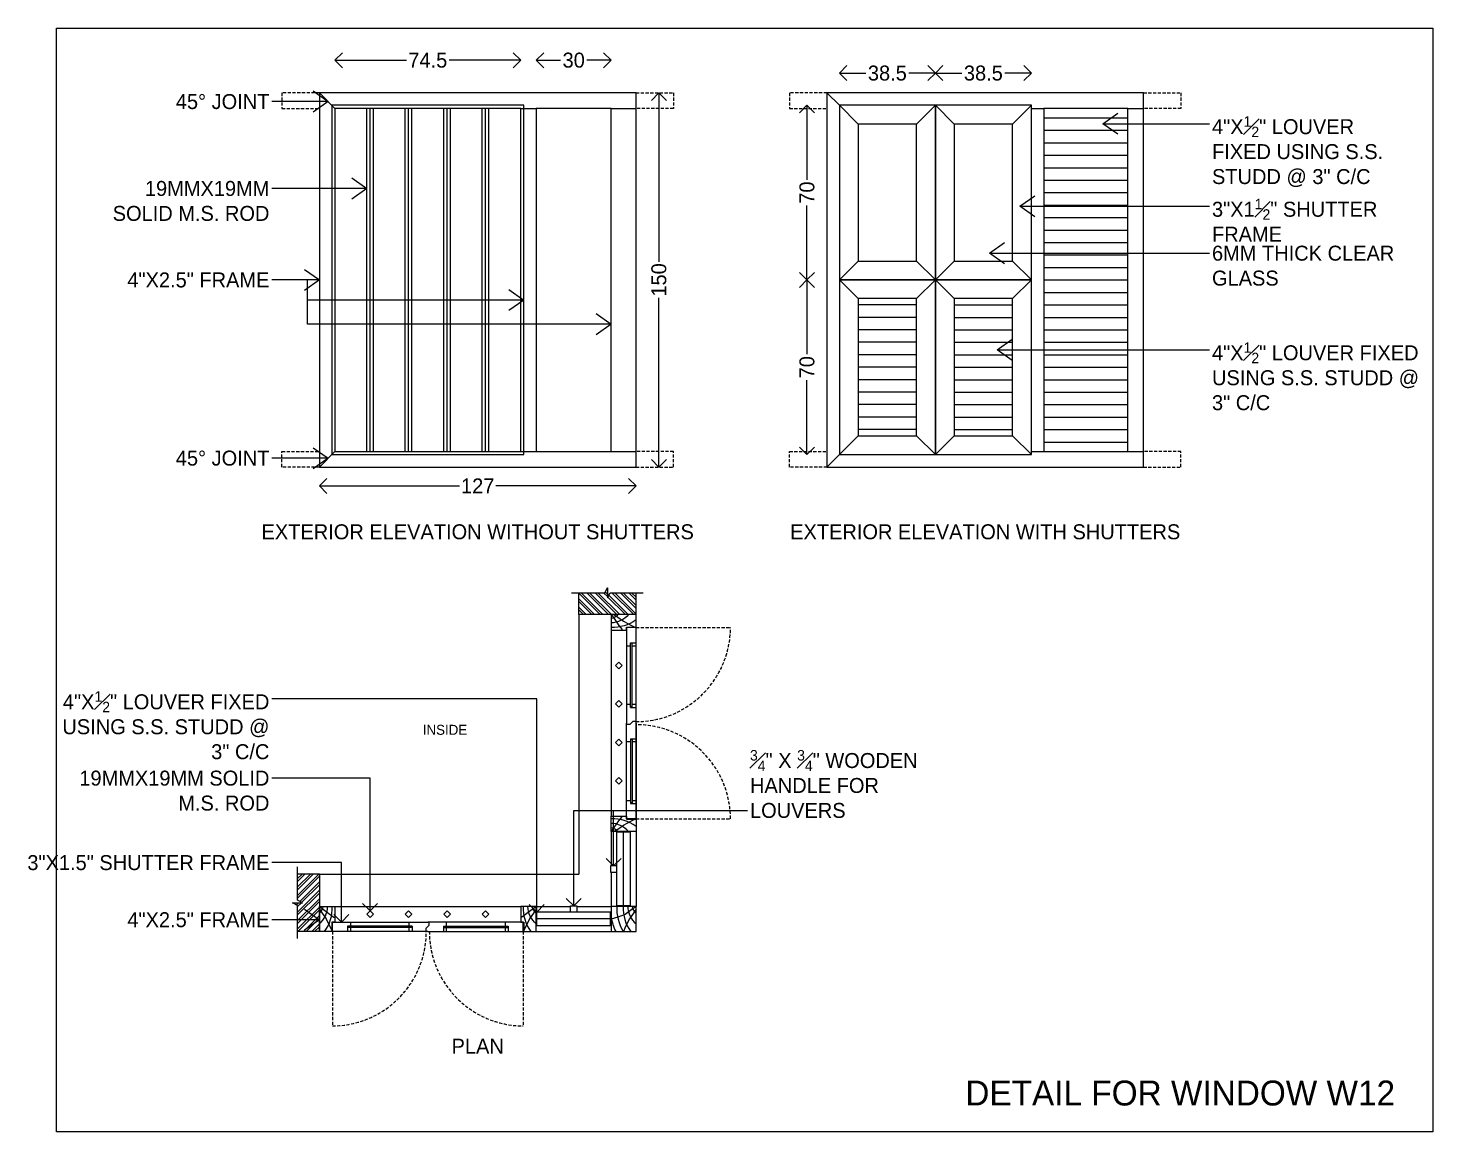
# Model space of a CAD drawing. Header units: metres. Extents: x -16 to 65907, y -5261 to 15511.
# Drawn here: x 31783 to 32346, y 8666 to 9108 of the extents above; entities that cross this region are included whole.
import ezdxf

# ---------------------------------------------------------------- set-up
doc = ezdxf.new("R2010")
doc.units = ezdxf.units.M
doc.header["$PDMODE"] = 67
doc.header["$PDSIZE"] = -5
doc.linetypes.add('DASHED', pattern=[19.05, 12.7, -6.35])
doc.layers.get('0').update_dxf_attribs({"color": 6})
for name, color, linetype in [('BC-DIMENSION', 8, 'Continuous'), ('BC-GREYCOLOR', 8, 'Continuous'), ('BC-HATCH', 8, 'Continuous'), ('BC-JOINERY', 93, 'Continuous'), ('BC-TEXT', 7, 'Continuous'), ('BC-WHITECOLOR', 7, 'Continuous')]:
    doc.layers.add(name, color=color, linetype=linetype)
doc.styles.add('BC-1IN10-2', font='FreeSans.ttf', dxfattribs={"height": 4})
doc.styles.add('BC-1IN10-3', font='FreeSans.ttf', dxfattribs={"height": 6})
doc.styles.add('BC-1IN50-1', font='FreeSans.ttf', dxfattribs={"height": 10})
doc.dimstyles.new('BC-1IN10-3', dxfattribs={"dimtxt": 6, "dimasz": 6, "dimexe": 0.18, "dimexo": 0.0625, "dimgap": 1, "dimtad": 0, "dimtoh": 1, "dimzin": 12, "dimdsep": 46, "dimtxsty": 'BC-1IN10-3', "dimblk": 'OPEN90', "dimcen": 0.09, "dimse1": 1, "dimse2": 1, "dimclrd": 256, "dimclre": 256, "dimclrt": 7, "dimadec": 0, "dimazin": 0, "dimtfac": 1, "dimtdec": 1, "dimtofl": 0, "dimtmove": 1, "dimatfit": 3, "dimldrblk": 'OPEN90', "dimfxl": 1, "dimtolj": 1, "dimtzin": 0, "dimlwd": -3, "dimarcsym": 0})
doc.dimstyles.new('BC-1IN50-1', dxfattribs={"dimtxt": 10, "dimasz": 10, "dimexe": 0.18, "dimexo": 0.0625, "dimgap": 1, "dimtad": 0, "dimdec": 1, "dimzin": 12, "dimdsep": 46, "dimtxsty": 'BC-1IN50-1', "dimblk": 'OPEN90', "dimcen": 0.09, "dimse1": 1, "dimse2": 1, "dimclrd": 8, "dimclre": 256, "dimclrt": 7, "dimadec": 0, "dimazin": 0, "dimtfac": 1, "dimtdec": 0, "dimtofl": 0, "dimtmove": 1, "dimatfit": 3, "dimfxl": 1, "dimtolj": 1, "dimtzin": 0, "dimlwd": -3, "dimarcsym": 0})

# ---------------------------------------------------------------- blocks, each defined once
blk = doc.blocks.new('BC-JN-FRAME-SIDE')
at = {"layer": 'BC-HATCH'}
for points in [[(0, -3.87), (-1.06, -2.29), (-2.66, -0.06), (-4.24, 2.97), (-5, 4.54)], [(-0.01, -5), (-1.62, -3.74), (-4.39, -1.84), (-5.78, -0.75), (-6.25, -0.66)]]:
    blk.add_lwpolyline(points, dxfattribs=at)
for centre, radius, start, end in [((10.75, -4.4), 15.93, 143.8447, 182.1637), ((5.98, -5.2), 9.31, 129.9112, 178.7469), ((2.65, -5.73), 4.3, 128.027, 170.1852)]:
    blk.add_arc(centre, radius, start, end, dxfattribs=at)
at = {"layer": 'BC-JOINERY'}
for p, q in [((-6.25, -5), (-6.25, 1.25)), ((-6.25, 1.25), (-5, 1.25)), ((-5, 1.25), (-5, 5)), ((-5, 5), (0, 5)), ((0, 5), (0, -5)), ((0, -5), (-6.25, -5))]:
    blk.add_line(p, q, dxfattribs=at)
blk = doc.blocks.new('_OPEN90')
at = {"color": 0, "linetype": 'ByBlock'}
for p, q in [((0, 0), (-1, 0)), ((-0.5, 0.5), (0, 0)), ((0, 0), (-0.5, -0.5))]:
    blk.add_line(p, q, dxfattribs=at)
blk = doc.blocks.new('*D790')
at = {"layer": 'BC-DIMENSION', "lineweight": -3}
for p, q in [((31992.7, 9095.16), (31996.46, 9095.16)), ((32010.7, 9095.16), (32006.94, 9095.16))]:
    blk.add_line(p, q, dxfattribs=at)
at = {"layer": 'Defpoints', "color": 0}
for p in [(31986.7, 9095.16), (31986.7, 9075.83), (32016.7, 9075.83)]:
    blk.add_point(p, dxfattribs=at)
at = {"layer": 'BC-DIMENSION', "lineweight": -3, "xscale": 6, "yscale": 6, "zscale": 6, "rotation": 180}
blk.add_blockref('_OPEN90', (31986.7, 9095.16), dxfattribs=at)
at = {"layer": 'BC-DIMENSION', "lineweight": -3, "xscale": 6, "yscale": 6, "zscale": 6}
blk.add_blockref('_OPEN90', (32016.7, 9095.16), dxfattribs=at)
at = {"layer": 'BC-DIMENSION', "color": 7, "insert": (32001.7, 9095.16), "char_height": 6, "attachment_point": 5, "style": 'BC-1IN10-3'}
blk.add_mtext('\\A1;30', dxfattribs=at)
blk = doc.blocks.new('*D791')
at = {"layer": 'BC-DIMENSION', "lineweight": -3}
for p, q in [((31911.95, 9095.16), (31934.67, 9095.16)), ((31974.45, 9095.16), (31951.73, 9095.16))]:
    blk.add_line(p, q, dxfattribs=at)
at = {"layer": 'Defpoints', "color": 0}
for p in [(31905.95, 9095.16), (31905.95, 9075.83), (31980.45, 9075.83)]:
    blk.add_point(p, dxfattribs=at)
at = {"layer": 'BC-DIMENSION', "lineweight": -3, "xscale": 6, "yscale": 6, "zscale": 6, "rotation": 180}
blk.add_blockref('_OPEN90', (31905.95, 9095.16), dxfattribs=at)
at = {"layer": 'BC-DIMENSION', "lineweight": -3, "xscale": 6, "yscale": 6, "zscale": 6}
blk.add_blockref('_OPEN90', (31980.45, 9095.16), dxfattribs=at)
at = {"layer": 'BC-DIMENSION', "color": 7, "insert": (31943.2, 9095.16), "char_height": 6, "attachment_point": 5, "style": 'BC-1IN10-3'}
blk.add_mtext('\\A1;74.5', dxfattribs=at)
blk = doc.blocks.new('*D792')
at = {"layer": 'BC-DIMENSION', "lineweight": -3}
for p, q in [((32035.88, 9076.08), (32035.88, 9014.32)), ((32035.88, 8938.08), (32035.88, 8999.84))]:
    blk.add_line(p, q, dxfattribs=at)
at = {"layer": 'Defpoints', "color": 0}
for p in [(32026.7, 9082.08), (32026.7, 8932.08), (32035.88, 8932.08)]:
    blk.add_point(p, dxfattribs=at)
at = {"layer": 'BC-DIMENSION', "lineweight": -3, "xscale": 6, "yscale": 6, "zscale": 6}
for p, rotation in [((32035.88, 9082.08), 90), ((32035.88, 8932.08), 270)]:
    blk.add_blockref('_OPEN90', p, dxfattribs=dict(at, rotation=rotation))
at = {"layer": 'BC-DIMENSION', "color": 7, "insert": (32035.88, 9007.08), "char_height": 6, "attachment_point": 5, "rotation": 90, "style": 'BC-1IN10-3'}
blk.add_mtext('\\A1;150', dxfattribs=at)
blk = doc.blocks.new('*D793')
at = {"layer": 'BC-DIMENSION', "lineweight": -3}
for p, q in [((31905.7, 8924.51), (31955.9, 8924.51)), ((32020.7, 8924.51), (31970.5, 8924.51))]:
    blk.add_line(p, q, dxfattribs=at)
at = {"layer": 'Defpoints', "color": 0}
for p in [(31899.7, 8932.08), (32026.7, 8932.08), (31899.7, 8924.51)]:
    blk.add_point(p, dxfattribs=at)
at = {"layer": 'BC-DIMENSION', "lineweight": -3, "xscale": 6, "yscale": 6, "zscale": 6, "rotation": 180}
blk.add_blockref('_OPEN90', (31899.7, 8924.51), dxfattribs=at)
at = {"layer": 'BC-DIMENSION', "lineweight": -3, "xscale": 6, "yscale": 6, "zscale": 6}
blk.add_blockref('_OPEN90', (32026.7, 8924.51), dxfattribs=at)
at = {"layer": 'BC-DIMENSION', "color": 7, "insert": (31963.2, 8924.51), "char_height": 6, "attachment_point": 5, "style": 'BC-1IN10-3'}
blk.add_mtext('\\A1;127', dxfattribs=at)
blk = doc.blocks.new('*D794')
at = {"layer": 'BC-DIMENSION', "lineweight": -3}
for p, q in [((32095.27, 9071.08), (32095.27, 9047.27)), ((32095.27, 9013.08), (32095.27, 9036.9))]:
    blk.add_line(p, q, dxfattribs=at)
at = {"layer": 'Defpoints', "color": 0}
for p in [(32095.27, 9077.08), (32108.26, 9077.08), (32108.26, 9007.08)]:
    blk.add_point(p, dxfattribs=at)
at = {"layer": 'BC-DIMENSION', "lineweight": -3, "xscale": 6, "yscale": 6, "zscale": 6}
for p, rotation in [((32095.27, 9077.08), 90), ((32095.27, 9007.08), 270)]:
    blk.add_blockref('_OPEN90', p, dxfattribs=dict(at, rotation=rotation))
at = {"layer": 'BC-DIMENSION', "color": 7, "insert": (32095.27, 9042.08), "char_height": 6, "attachment_point": 5, "rotation": 90, "style": 'BC-1IN10-3'}
blk.add_mtext('\\A1;70', dxfattribs=at)
blk = doc.blocks.new('*D795')
at = {"layer": 'BC-DIMENSION', "lineweight": -3}
for p, q in [((32095.27, 9001.08), (32095.27, 8977.27)), ((32095.27, 8943.08), (32095.27, 8966.9))]:
    blk.add_line(p, q, dxfattribs=at)
at = {"layer": 'Defpoints', "color": 0}
for p in [(32108.26, 9007.08), (32095.27, 8937.08), (32108.26, 8937.08)]:
    blk.add_point(p, dxfattribs=at)
at = {"layer": 'BC-DIMENSION', "lineweight": -3, "xscale": 6, "yscale": 6, "zscale": 6}
for p, rotation in [((32095.27, 9007.08), 90), ((32095.27, 8937.08), 270)]:
    blk.add_blockref('_OPEN90', p, dxfattribs=dict(at, rotation=rotation))
at = {"layer": 'BC-DIMENSION', "color": 7, "insert": (32095.27, 8972.08), "char_height": 6, "attachment_point": 5, "rotation": 90, "style": 'BC-1IN10-3'}
blk.add_mtext('\\A1;70', dxfattribs=at)
blk = doc.blocks.new('*D796')
at = {"layer": 'BC-DIMENSION', "lineweight": -3}
for p, q in [((32114.26, 9089.98), (32118.93, 9089.98)), ((32140.76, 9089.98), (32136.09, 9089.98))]:
    blk.add_line(p, q, dxfattribs=at)
at = {"layer": 'Defpoints', "color": 0}
for p in [(32108.26, 9089.98), (32108.26, 9077.08), (32146.76, 9077.08)]:
    blk.add_point(p, dxfattribs=at)
at = {"layer": 'BC-DIMENSION', "lineweight": -3, "xscale": 6, "yscale": 6, "zscale": 6, "rotation": 180}
blk.add_blockref('_OPEN90', (32108.26, 9089.98), dxfattribs=at)
at = {"layer": 'BC-DIMENSION', "lineweight": -3, "xscale": 6, "yscale": 6, "zscale": 6}
blk.add_blockref('_OPEN90', (32146.76, 9089.98), dxfattribs=at)
at = {"layer": 'BC-DIMENSION', "color": 7, "insert": (32127.51, 9089.98), "char_height": 6, "attachment_point": 5, "style": 'BC-1IN10-3'}
blk.add_mtext('\\A1;38.5', dxfattribs=at)
blk = doc.blocks.new('*D797')
at = {"layer": 'BC-DIMENSION', "lineweight": -3}
for p, q in [((32152.76, 9089.98), (32157.43, 9089.98)), ((32179.26, 9089.98), (32174.59, 9089.98))]:
    blk.add_line(p, q, dxfattribs=at)
at = {"layer": 'Defpoints', "color": 0}
for p in [(32185.26, 9089.98), (32146.76, 9077.08), (32185.26, 9077.08)]:
    blk.add_point(p, dxfattribs=at)
at = {"layer": 'BC-DIMENSION', "lineweight": -3, "xscale": 6, "yscale": 6, "zscale": 6, "rotation": 180}
blk.add_blockref('_OPEN90', (32146.76, 9089.98), dxfattribs=at)
at = {"layer": 'BC-DIMENSION', "lineweight": -3, "xscale": 6, "yscale": 6, "zscale": 6}
blk.add_blockref('_OPEN90', (32185.26, 9089.98), dxfattribs=at)
at = {"layer": 'BC-DIMENSION', "color": 7, "insert": (32166.01, 9089.98), "char_height": 6, "attachment_point": 5, "style": 'BC-1IN10-3'}
blk.add_mtext('\\A1;38.5', dxfattribs=at)

msp = doc.modelspace()

# ---------------------------------------------------------------- hatches: boundary and pattern name
at = {"layer": 'BC-HATCH'}
h = msp.add_hatch(dxfattribs=at)
h.set_pattern_fill('ANSI32', color=256, scale=0.25, angle=270, style=0)
h.set_pattern_definition([(315, (22592.4526, 40772.61), (1.68379802, 1.68379802), []), (315, (22592.4526, 40771.4875), (1.68379802, 1.68379802), [])])
h.paths.add_polyline_path([(32026.7, 8872.91), (32026.7, 8881.66), (32016.268, 8881.66), (32015.2, 8879.64), (32015.2, 8883.68), (32014.133, 8881.66), (32003.7, 8881.66), (32003.7, 8872.91)])
h = msp.add_hatch(dxfattribs=at)
h.set_pattern_fill('ANSI32', color=256, scale=0.25, style=0)
h.set_pattern_definition([(45, (-4e-12, -665.3478), (-1.68379802, 1.68379802), []), (45, (1.1225, -665.3478), (-1.68379802, 1.68379802), [])])
h.paths.add_polyline_path([(31899.7, 8745.9), (31899.7, 8768.9), (31890.95, 8768.9), (31890.95, 8758.467), (31892.971, 8757.4), (31888.93, 8757.4), (31890.95, 8756.333), (31890.95, 8745.9)])

# ---------------------------------------------------------------- linework, layer by layer
at = {"layer": 'BC-GREYCOLOR'}
for p, q in [((31905.95, 9075.831), (31899.7, 9082.081)), ((31981.7, 8937.081), (31981.7, 9077.081)), ((32108.26, 9077.081), (32103.26, 9082.081)), ((32115.76, 9069.581), (32108.26, 9077.081)), ((32146.76, 9077.081), (32139.26, 9069.581)), ((32154.26, 9069.581), (32146.76, 9077.081)), ((32177.76, 9069.581), (32185.26, 9077.081)), ((31918.701, 8938.331), (31918.701, 9075.831)), ((31920.044, 8938.331), (31920.044, 9075.831)), ((31921.388, 8938.331), (31921.388, 9075.831)), ((31934.138, 8938.331), (31934.138, 9075.831)), ((31935.482, 8938.331), (31935.482, 9075.831)), ((31936.825, 8938.331), (31936.825, 9075.831)), ((31949.576, 8938.331), (31949.576, 9075.831)), ((31950.919, 8938.331), (31950.919, 9075.831)), ((31952.263, 8938.331), (31952.263, 9075.831)), ((31965.013, 8938.331), (31965.013, 9075.831)), ((31966.356, 8938.331), (31966.356, 9075.831)), ((31967.7, 8938.331), (31967.7, 9075.831)), ((31980.45, 9075.831), (31986.7, 9075.831)), ((32016.7, 9075.831), (32026.7, 9075.831)), ((32185.26, 9075.831), (32190.26, 9075.831)), ((32190.26, 9072.081), (32224.01, 9072.081)), ((32224.01, 9075.831), (32230.26, 9075.831)), ((32190.26, 9067.081), (32224.01, 9067.081)), ((32190.26, 9062.081), (32224.01, 9062.081)), ((32190.26, 9057.081), (32224.01, 9057.081)), ((32190.26, 9052.081), (32224.01, 9052.081)), ((32190.26, 9047.081), (32224.01, 9047.081)), ((32190.26, 9042.081), (32224.01, 9042.081)), ((32190.26, 9037.081), (32224.01, 9037.081)), ((32190.26, 9032.081), (32224.01, 9032.081)), ((32190.26, 9027.081), (32224.01, 9027.081)), ((32190.26, 9022.081), (32224.01, 9022.081)), ((32190.26, 9017.081), (32224.01, 9017.081)), ((32115.76, 9014.581), (32108.26, 9007.081)), ((32139.26, 9014.581), (32146.76, 9007.081)), ((32146.76, 9007.081), (32154.26, 9014.581)), ((32177.76, 9014.581), (32185.26, 9007.081)), ((32190.26, 9012.081), (32224.01, 9012.081)), ((32108.26, 9007.081), (32115.76, 8999.581)), ((32139.26, 8999.581), (32146.76, 9007.081)), ((32146.76, 9007.081), (32154.26, 8999.581)), ((32185.26, 9007.081), (32177.76, 8999.581)), ((32190.26, 9007.081), (32224.01, 9007.081)), ((32190.26, 9002.081), (32224.01, 9002.081)), ((32139.26, 8997.081), (32115.76, 8997.081)), ((32154.26, 8997.081), (32177.76, 8997.081)), ((32190.26, 8997.081), (32224.01, 8997.081)), ((32139.26, 8992.081), (32115.76, 8992.081)), ((32139.26, 8987.081), (32115.76, 8987.081)), ((32154.26, 8992.081), (32177.76, 8992.081)), ((32154.26, 8987.081), (32177.76, 8987.081)), ((32190.26, 8992.081), (32224.01, 8992.081)), ((32190.26, 8987.081), (32224.01, 8987.081)), ((32139.26, 8982.081), (32115.76, 8982.081)), ((32154.26, 8982.081), (32177.76, 8982.081)), ((32190.26, 8982.081), (32224.01, 8982.081)), ((32139.26, 8977.081), (32115.76, 8977.081)), ((32154.26, 8977.081), (32177.76, 8977.081)), ((32190.26, 8977.081), (32224.01, 8977.081)), ((32139.26, 8972.081), (32115.76, 8972.081)), ((32154.26, 8972.081), (32177.76, 8972.081)), ((32190.26, 8972.081), (32224.01, 8972.081)), ((32139.26, 8967.081), (32115.76, 8967.081)), ((32154.26, 8967.081), (32177.76, 8967.081)), ((32190.26, 8967.081), (32224.01, 8967.081)), ((32139.26, 8962.081), (32115.76, 8962.081)), ((32154.26, 8962.081), (32177.76, 8962.081)), ((32190.26, 8962.081), (32224.01, 8962.081)), ((32139.26, 8957.081), (32115.76, 8957.081)), ((32154.26, 8957.081), (32177.76, 8957.081)), ((32190.26, 8957.081), (32224.01, 8957.081)), ((32139.26, 8952.081), (32115.76, 8952.081)), ((32154.26, 8952.081), (32177.76, 8952.081)), ((32190.26, 8952.081), (32224.01, 8952.081)), ((32115.76, 8944.581), (32108.26, 8937.081)), ((32139.26, 8947.081), (32115.76, 8947.081)), ((32139.26, 8944.581), (32146.76, 8937.081)), ((32146.76, 8937.081), (32154.26, 8944.581)), ((32154.26, 8947.081), (32177.76, 8947.081)), ((32177.76, 8944.581), (32185.26, 8937.081)), ((32190.26, 8947.081), (32224.01, 8947.081)), ((32190.26, 8942.081), (32224.01, 8942.081)), ((31905.95, 8938.331), (31899.7, 8932.081)), ((31980.45, 8938.331), (31986.7, 8938.331)), ((32016.7, 8938.331), (32026.7, 8938.331)), ((32108.26, 8937.081), (32103.26, 8932.081)), ((32185.26, 8938.331), (32190.26, 8938.331)), ((32224.01, 8938.331), (32230.26, 8938.331)), ((32003.7, 8872.91), (32003.7, 8768.9)), ((31899.7, 8768.9), (32003.7, 8768.9))]:
    msp.add_line(p, q, dxfattribs=at)
at = {"layer": 'BC-GREYCOLOR', "linetype": 'DASHED', "ltscale": 0.1}
for p, q in [((32026.7, 8867.7), (32064.6, 8867.7)), ((32026.7, 8791.1), (32064.6, 8791.1)), ((31904.9, 8745.9), (31904.9, 8708)), ((31981.5, 8745.9), (31981.5, 8708))]:
    msp.add_line(p, q, dxfattribs=at)
for points in [[(31899.7, 9082.081), (31884.7, 9082.081), (31884.7, 9075.831), (31899.7, 9075.831)], [(32026.7, 9082.081), (32041.7, 9082.081), (32041.7, 9075.831), (32026.7, 9075.831)], [(32103.26, 9082.081), (32088.26, 9082.081), (32088.26, 9075.831), (32103.26, 9075.831)], [(32230.26, 9082.081), (32245.26, 9082.081), (32245.26, 9075.831), (32230.26, 9075.831)], [(31899.7, 8932.081), (31884.7, 8932.081), (31884.7, 8938.331), (31899.7, 8938.331)], [(32026.7, 8932.081), (32041.7, 8932.081), (32041.7, 8938.331), (32026.7, 8938.331)], [(32103.26, 8932.081), (32088.26, 8932.081), (32088.26, 8938.331), (32103.26, 8938.331)], [(32230.26, 8932.081), (32245.26, 8932.081), (32245.26, 8938.331), (32230.26, 8938.331)]]:
    msp.add_lwpolyline(points, dxfattribs=at)
at = {"layer": 'BC-GREYCOLOR'}
msp.add_lwpolyline([(31981.7, 9077.081), (31904.7, 9077.081), (31904.7, 8937.081), (31981.7, 8937.081)], dxfattribs=at)
at = {"layer": 'BC-GREYCOLOR', "linetype": 'DASHED', "ltscale": 0.1}
for centre, start, end in [((32026.7, 8867.9), 270, 359.69765), ((32026.7, 8790.9), 0.30235, 90), ((31904.7, 8745.9), 270.30235, 360), ((31981.7, 8745.9), 180, 269.69765)]:
    msp.add_arc(centre, 37.9, start, end, dxfattribs=at)
at = {"layer": 'BC-HATCH'}
for points in [[(32026.7, 8755.9), (32025.086, 8754.645), (32022.325, 8752.744), (32019.472, 8751.646), (32016.7, 8750.877)], [(32026.71, 8754.769), (32025.651, 8753.19), (32024.047, 8750.963), (32022.474, 8747.934), (32021.7, 8745.9)]]:
    msp.add_lwpolyline(points, dxfattribs=at)
for centre, radius, start, end in [((32037.459, 8755.299), 18.508, 177.83632, 210.51783), ((32037.459, 8755.299), 15.93, 177.83632, 216.15529), ((32032.685, 8756.104), 9.313, 181.25314, 230.08881), ((32029.358, 8756.633), 4.298, 189.81483, 231.97299), ((32029.358, 8756.633), 4.298, 189.81483, 231.97299), ((32037.459, 8755.299), 21.086, 190.10712, 206.46989), ((32037.459, 8755.299), 21.086, 190.10712, 206.46989)]:
    msp.add_arc(centre, radius, start, end, dxfattribs=at)
at = {"layer": 'BC-JOINERY'}
for p, q in [((32024.525, 8861.65), (32025.125, 8861.65)), ((32025.125, 8861.4), (32024.525, 8861.4)), ((32025.125, 8861.65), (32026.7, 8861.65)), ((32025.125, 8835.9), (32024.525, 8835.9)), ((32024.525, 8835.65), (32025.125, 8835.65)), ((32025.125, 8835.65), (32026.7, 8835.65)), ((32024.525, 8823.15), (32025.125, 8823.15)), ((32025.125, 8822.9), (32024.525, 8822.9)), ((32025.125, 8823.15), (32026.7, 8823.15)), ((32025.125, 8797.4), (32024.525, 8797.4)), ((32024.525, 8797.15), (32025.125, 8797.15)), ((32025.125, 8797.15), (32026.7, 8797.15)), ((31910.95, 8748.075), (31910.95, 8747.475)), ((31910.95, 8747.475), (31910.95, 8745.9)), ((31911.2, 8747.475), (31911.2, 8748.075)), ((31936.7, 8747.475), (31936.7, 8748.075)), ((31936.95, 8748.075), (31936.95, 8747.475)), ((31936.95, 8747.475), (31936.95, 8745.9)), ((31949.45, 8748.075), (31949.45, 8747.475)), ((31949.45, 8747.475), (31949.45, 8745.9)), ((31949.7, 8747.475), (31949.7, 8748.075)), ((31975.2, 8747.475), (31975.2, 8748.075)), ((31975.45, 8748.075), (31975.45, 8747.475)), ((31975.45, 8747.475), (31975.45, 8745.9))]:
    msp.add_line(p, q, dxfattribs=at)
for points in [[(32025.125, 8860.4), (32026.7, 8860.4), (32026.7, 8867.7), (32022.95, 8867.7), (32022.95, 8860.4), (32024.525, 8860.4)], [(32024.525, 8836.9), (32022.95, 8836.9), (32022.95, 8829.4)], [(32026.7, 8829.4), (32026.7, 8836.9), (32025.125, 8836.9)], [(32026.7, 8830), (32025.45, 8830), (32024.2, 8828.8), (32022.95, 8828.8)], [(32024.525, 8821.9), (32022.95, 8821.9), (32022.95, 8829.4)], [(32026.7, 8829.4), (32026.7, 8821.9), (32025.125, 8821.9)], [(32025.125, 8798.4), (32026.7, 8798.4), (32026.7, 8791.1), (32022.95, 8791.1), (32022.95, 8798.4), (32024.525, 8798.4)], [(31912.2, 8747.475), (31912.2, 8745.9), (31904.9, 8745.9), (31904.9, 8749.65), (31912.2, 8749.65), (31912.2, 8748.075)], [(31935.7, 8748.075), (31935.7, 8749.65), (31943.2, 8749.65)], [(31943.2, 8745.9), (31935.7, 8745.9), (31935.7, 8747.475)], [(31942.6, 8745.9), (31942.6, 8747.15), (31943.8, 8748.4), (31943.8, 8749.65)], [(31950.7, 8748.075), (31950.7, 8749.65), (31943.2, 8749.65)], [(31943.2, 8745.9), (31950.7, 8745.9), (31950.7, 8747.475)], [(31974.2, 8747.475), (31974.2, 8745.9), (31981.5, 8745.9), (31981.5, 8749.65), (31974.2, 8749.65), (31974.2, 8748.075)]]:
    msp.add_lwpolyline(points, dxfattribs=at)
msp.add_lwpolyline([(32016.7, 8755.9), (32016.7, 8745.9), (32026.7, 8745.9), (32026.7, 8755.9)], close=True, dxfattribs=at)
at = {"layer": 'BC-WHITECOLOR'}
for p, q in [((32185.26, 8937.081), (32185.26, 9077.081)), ((32000.825, 8881.66), (32014.133, 8881.66)), ((32003.7, 8872.91), (32003.7, 8881.66)), ((32014.133, 8881.66), (32015.2, 8883.68)), ((32015.2, 8883.68), (32015.2, 8879.64)), ((32015.2, 8879.64), (32016.268, 8881.66)), ((32016.268, 8881.66), (32029.575, 8881.66)), ((32026.7, 8872.91), (32026.7, 8881.66)), ((32026.7, 8872.91), (32003.7, 8872.91)), ((32017.7, 8872.91), (32012.7, 8872.91)), ((32016.7, 8866.66), (32016.7, 8792.15)), ((32026.7, 8790.9), (32026.7, 8867.91)), ((32022.95, 8860.4), (32022.95, 8836.9)), ((32024.525, 8835.65), (32024.525, 8861.65)), ((32025.125, 8835.65), (32025.125, 8861.65)), ((32026.7, 8836.9), (32026.7, 8860.4)), ((32022.95, 8798.4), (32022.95, 8821.9)), ((32024.525, 8823.15), (32024.525, 8797.15)), ((32025.125, 8823.15), (32025.125, 8797.15)), ((32026.7, 8821.9), (32026.7, 8798.4)), ((32016.7, 8785.91), (32016.7, 8772.155)), ((32018.95, 8756.11), (32018.95, 8785.7)), ((32024.45, 8785.7), (32018.95, 8785.7)), ((32021.7, 8755.9), (32021.7, 8785.9)), ((32024.45, 8756.11), (32024.45, 8785.7)), ((32026.7, 8785.9), (32026.7, 8755.9)), ((31890.95, 8758.467), (31890.95, 8771.775)), ((31899.7, 8768.9), (31890.95, 8768.9)), ((31899.7, 8768.9), (31899.7, 8745.9)), ((32016.7, 8769.655), (32016.7, 8755.9)), ((31888.93, 8757.4), (31892.971, 8757.4)), ((31890.95, 8756.333), (31888.93, 8757.4)), ((31892.971, 8757.4), (31890.95, 8758.467)), ((31890.95, 8743.025), (31890.95, 8756.333)), ((31899.7, 8759.9), (31899.7, 8754.9)), ((31905.95, 8755.9), (31980.45, 8755.9)), ((31986.691, 8755.9), (32000.445, 8755.9)), ((32002.945, 8755.9), (32016.7, 8755.9)), ((32024.45, 8756.11), (32018.95, 8756.11)), ((32016.7, 8750.9), (31986.7, 8750.9)), ((32016.491, 8753.65), (31986.9, 8753.65)), ((31986.9, 8748.15), (31986.9, 8753.65)), ((32016.491, 8748.15), (32016.491, 8753.65)), ((31899.7, 8745.9), (31890.95, 8745.9)), ((31936.95, 8748.075), (31910.95, 8748.075)), ((31936.95, 8747.475), (31910.95, 8747.475)), ((31912.2, 8749.65), (31935.7, 8749.65)), ((31935.7, 8745.9), (31912.2, 8745.9)), ((31949.45, 8748.075), (31975.45, 8748.075)), ((31949.45, 8747.475), (31975.45, 8747.475)), ((31974.2, 8749.65), (31950.7, 8749.65)), ((31950.7, 8745.9), (31974.2, 8745.9)), ((31986.7, 8745.9), (32016.7, 8745.9)), ((32016.491, 8748.15), (31986.9, 8748.15))]:
    msp.add_line(p, q, dxfattribs=at)
for points in [[(32026.7, 8932.081), (32026.7, 9082.081), (31899.7, 9082.081), (31899.7, 8932.081)], [(32230.26, 8932.081), (32230.26, 9082.081), (32103.26, 9082.081), (32103.26, 8932.081)], [(32146.76, 9007.081), (32146.76, 9077.081), (32108.26, 9077.081), (32108.26, 9007.081)], [(32185.26, 9007.081), (32185.26, 9077.081), (32146.76, 9077.081), (32146.76, 9007.081)], [(31980.45, 8938.331), (31980.45, 9075.831), (31905.95, 9075.831), (31905.95, 8938.331), (31980.45, 8938.331)], [(31986.7, 8938.331), (32016.7, 8938.331), (32016.7, 9075.831), (31986.7, 9075.831), (31986.7, 8938.331)], [(32190.26, 8938.331), (32224.01, 8938.331), (32224.01, 9075.831), (32190.26, 9075.831), (32190.26, 8938.331)], [(32139.26, 9014.581), (32139.26, 9069.581), (32115.76, 9069.581), (32115.76, 9014.581)], [(32177.76, 9014.581), (32177.76, 9069.581), (32154.26, 9069.581), (32154.26, 9014.581)], [(32146.76, 8937.081), (32146.76, 9007.081), (32108.26, 9007.081), (32108.26, 8937.081)], [(32185.26, 8937.081), (32185.26, 9007.081), (32146.76, 9007.081), (32146.76, 8937.081)], [(32139.26, 8944.581), (32139.26, 8999.581), (32115.76, 8999.581), (32115.76, 8944.581)], [(32177.76, 8944.581), (32177.76, 8999.581), (32154.26, 8999.581), (32154.26, 8944.581)], [(32021.169, 8852.556), (32019.825, 8853.9), (32018.482, 8852.556), (32019.825, 8851.213)], [(32021.169, 8837.119), (32019.825, 8838.462), (32018.482, 8837.119), (32019.825, 8835.775)], [(32021.169, 8821.681), (32019.825, 8823.025), (32018.482, 8821.681), (32019.825, 8820.338)], [(32021.169, 8806.244), (32019.825, 8807.587), (32018.482, 8806.244), (32019.825, 8804.9)], [(32018.95, 8772.155), (32016.45, 8772.155), (32016.45, 8769.655), (32018.95, 8769.655)], [(32000.445, 8753.65), (32000.445, 8756.15), (32002.945, 8756.15), (32002.945, 8753.65)], [(31920.044, 8751.431), (31918.701, 8752.775), (31920.044, 8754.118), (31921.388, 8752.775)], [(31935.482, 8751.431), (31934.138, 8752.775), (31935.482, 8754.118), (31936.825, 8752.775)], [(31950.919, 8751.431), (31949.576, 8752.775), (31950.919, 8754.118), (31952.263, 8752.775)], [(31966.356, 8751.431), (31965.013, 8752.775), (31966.356, 8754.118), (31967.7, 8752.775)]]:
    msp.add_lwpolyline(points, close=True, dxfattribs=at)
msp.add_lwpolyline([(32185.26, 9077.081), (32108.26, 9077.081), (32108.26, 8937.081), (32185.26, 8937.081)], dxfattribs=at)
at = {"layer": 'Defpoints'}
msp.add_lwpolyline([(31794.314, 8665.535), (31794.314, 9108.035), (32346.314, 9108.035), (32346.314, 8665.535)], close=True, dxfattribs=at)

# ---------------------------------------------------------------- block references
at = {"layer": 'BC-JOINERY', "xscale": -1}
for p, rotation in [((32021.7, 8872.91), 270), ((31986.7, 8750.9), 180)]:
    msp.add_blockref('BC-JN-FRAME-SIDE', p, dxfattribs=dict(at, rotation=rotation))
at = {"layer": 'BC-JOINERY'}
for p, rotation in [((32021.7, 8785.9), 270), ((31899.7, 8750.9), 180)]:
    msp.add_blockref('BC-JN-FRAME-SIDE', p, dxfattribs=dict(at, rotation=rotation))

# ---------------------------------------------------------------- texts
at = {"layer": 'BC-TEXT', "color": 7, "char_height": 6, "style": 'BC-1IN10-3'}
for s, insert, width, attachment_point in [('{45%%d JOINT}', (31879.663, 9081.592), 75.06401, 3), ('{\\A1;4"X\\H1x;{\\H0.7x;\\S1#2;}" LOUVER FIXED USING S.S. STUDD @ 3" C/C}', (32257.716, 9072.723), 80.64941, 1), ('{19MMX19MM SOLID M.S. ROD}', (31879.663, 9046.757), 75.06401, 3), ('{\\A1;3"X1\\H1x;{\\H0.7x;\\S1#2;}" SHUTTER FRAME}', (32257.716, 9039.613), 89.47914, 1), ('{\\A1;\\H1x;6MM THICK CLEAR GLASS}', (32257.716, 9020.811), 73.45353, 1), ('{4"X2.5" FRAME}', (31879.663, 9010.081), 75.06401, 3), ('{\\A1;4"X\\H1x;{\\H0.7x;\\S1#2;}" LOUVER FIXED USING S.S. STUDD @ 3" C/C}', (32257.716, 8982.07), 84.44656, 1), ('{45%%d JOINT}', (31879.663, 8932.571), 75.06401, 9), ('{\\A1;4"X\\H1x;{\\H0.7x;\\S1#2;}" LOUVER FIXED USING S.S. STUDD @ 3" C/C}', (31879.663, 8842.156), 82.96539, 3), ('{\\A1;{\\H0.7x;\\S3#4;}" X {\\H0.7x;\\S3#4;}" WOODEN HANDLE FOR LOUVERS}', (32072.416, 8791.326), 73.11827, 7), ('{19MMX19MM SOLID M.S. ROD}', (31879.663, 8810.358), 87.97629, 3), ('{3"X1.5" SHUTTER FRAME}', (31879.663, 8776.487), 91.98637, 3), ('{4"X2.5" FRAME}', (31879.663, 8753.606), 75.06401, 3)]:
    msp.add_mtext(s, dxfattribs=dict(at, insert=insert, width=width, attachment_point=attachment_point))
at = {"layer": 'BC-TEXT', "attachment_point": 5}
for s, insert, char_height, width, style in [('{\\pxqc;EXTERIOR ELEVATION WITHOUT SHUTTERS}', (31963.2, 8906.069), 6, 165.16731, 'BC-1IN10-3'), ('{\\pxqc;EXTERIOR ELEVATION WITH SHUTTERS}', (32166.76, 8906.069), 6, 165.16731, 'BC-1IN10-3'), ('{\\pxqc;INSIDE}', (31950.092, 8826.698), 4, 165.16731, 'BC-1IN10-2'), ('{\\pxqc;PLAN}', (31963.2, 8699.905), 6, 165.16731, 'BC-1IN10-3'), ('{\\pxqc;DETAIL FOR WINDOW W12}', (32244.959, 8681.046), 10, 258.49544, 'BC-1IN10-3')]:
    msp.add_mtext(s, dxfattribs=dict(at, insert=insert, char_height=char_height, width=width, style=style))

# ---------------------------------------------------------------- dimensions: what is measured, and where the dimension line sits
at = {"layer": 'BC-DIMENSION'}
for base, p1, p2, picture, middle in [((31905.95, 9095.163), (31980.45, 9075.831), (31905.95, 9075.831), '*D791', (31943.2, 9095.163)), ((31986.7, 9095.163), (32016.7, 9075.831), (31986.7, 9075.831), '*D790', (32001.7, 9095.163)), ((32108.26, 9089.978), (32146.76, 9077.081), (32108.26, 9077.081), '*D796', (32127.51, 9089.978)), ((32185.26, 9089.978), (32146.76, 9077.081), (32185.26, 9077.081), '*D797', (32166.01, 9089.978)), ((31899.7, 8924.509), (32026.7, 8932.081), (31899.7, 8932.081), '*D793', (31963.2, 8924.509))]:
    dim = msp.add_linear_dim(base=base, p1=p1, p2=p2, dimstyle='BC-1IN10-3', override={"dimlfac": 1}, dxfattribs=at)
    dim.commit()
    dim.dimension.update_dxf_attribs({"geometry": picture, "text_midpoint": middle})
for base, p1, p2, picture, middle in [((32035.884, 8932.081), (32026.7, 9082.081), (32026.7, 8932.081), '*D792', (32035.884, 9007.081)), ((32095.268, 9077.081), (32108.26, 9007.081), (32108.26, 9077.081), '*D794', (32095.268, 9042.081)), ((32095.268, 8937.081), (32108.26, 9007.081), (32108.26, 8937.081), '*D795', (32095.268, 8972.081))]:
    dim = msp.add_linear_dim(base=base, p1=p1, p2=p2, angle=90, dimstyle='BC-1IN10-3', override={"dimlfac": 1}, dxfattribs=at)
    dim.commit()
    dim.dimension.update_dxf_attribs({"geometry": picture, "text_midpoint": middle})

# ---------------------------------------------------------------- leaders
at = {"layer": 'BC-TEXT', "annotation_type": 0, "has_hookline": 1}
for points, dimstyle, override, hookline_direction, text_width in [([(31903.19, 9078.592), (31880.663, 9078.592)], 'BC-1IN50-1', {"dimtxt": 6, "dimasz": 6, "dimtad": 0, "dimtoh": 1, "dimdec": 2, "dimtxsty": 'BC-1IN10-3', "dimclrd": 256, "dimtdec": 1, "dimldrblk": 'OPEN90'}, 1, 40.016), ([(32213.908, 9069.723), (32256.716, 9069.723)], 'BC-1IN50-1', {"dimtxt": 6, "dimasz": 6, "dimtad": 0, "dimtoh": 1, "dimdec": 2, "dimtxsty": 'BC-1IN10-3', "dimclrd": 256, "dimtdec": 1, "dimldrblk": 'OPEN90'}, 0, 67.597), ([(31918.701, 9043.757), (31880.663, 9043.757)], 'BC-1IN50-1', {"dimtxt": 6, "dimasz": 6, "dimtad": 0, "dimtoh": 1, "dimdec": 2, "dimtxsty": 'BC-1IN10-3', "dimclrd": 256, "dimtdec": 1, "dimldrblk": 'OPEN90'}, 1, 62.601), ([(32180.652, 9036.613), (32256.716, 9036.613)], 'BC-1IN50-1', {"dimtxt": 6, "dimasz": 6, "dimtad": 0, "dimtoh": 1, "dimdec": 2, "dimtxsty": 'BC-1IN10-3', "dimclrd": 256, "dimtdec": 1, "dimldrblk": 'OPEN90'}, 0, 66.099), ([(32168.503, 9017.811), (32256.716, 9017.811)], 'BC-1IN50-1', {"dimtxt": 6, "dimasz": 6, "dimtad": 0, "dimtoh": 1, "dimdec": 2, "dimtxsty": 'BC-1IN10-3', "dimclrd": 256, "dimtdec": 1, "dimldrblk": 'OPEN90'}, 0, 55.737), ([(31899.7, 9007.081), (31880.663, 9007.081)], 'BC-1IN50-1', {"dimtxt": 6, "dimasz": 6, "dimtad": 0, "dimtoh": 1, "dimdec": 2, "dimtxsty": 'BC-1IN10-3', "dimclrd": 256, "dimtdec": 1, "dimldrblk": 'OPEN90'}, 1, 56.675), ([(32171.525, 8979.07), (32256.716, 8979.07)], 'BC-1IN50-1', {"dimtxt": 6, "dimasz": 6, "dimtad": 0, "dimtoh": 1, "dimdec": 2, "dimtxsty": 'BC-1IN10-3', "dimclrd": 256, "dimtdec": 1, "dimldrblk": 'OPEN90'}, 0, 82.551), ([(31903.19, 8935.571), (31880.663, 8935.571)], 'BC-1IN50-1', {"dimtxt": 6, "dimasz": 6, "dimtad": 0, "dimtoh": 1, "dimdec": 2, "dimtxsty": 'BC-1IN10-3', "dimclrd": 256, "dimtdec": 1, "dimldrblk": 'OPEN90'}, 1, 40.016), ([(31986.9, 8753.65), (31986.9, 8839.156), (31880.663, 8839.156)], 'BC-1IN10-3', {"dimtad": 0}, 1, 82.551), ([(31920.044, 8754.118), (31920.044, 8807.358), (31880.663, 8807.358)], 'BC-1IN10-3', {"dimtad": 0}, 1, 77.062), ([(32001.695, 8756.15), (32001.695, 8794.326), (32071.416, 8794.326)], 'BC-1IN10-3', {"dimtad": 0}, 0, 68.329), ([(31908.55, 8749.65), (31908.55, 8773.487), (31880.663, 8773.487)], 'BC-1IN10-3', {"dimtad": 0}, 1, 66.914), ([(31899.7, 8750.606), (31880.663, 8750.606)], 'BC-1IN50-1', {"dimtxt": 6, "dimasz": 6, "dimtad": 0, "dimtoh": 1, "dimdec": 2, "dimtxsty": 'BC-1IN10-3', "dimclrd": 256, "dimtdec": 1, "dimldrblk": 'OPEN90'}, 1, 56.675)]:
    msp.add_leader(points, dimstyle=dimstyle, override=override, dxfattribs=dict(at, hookline_direction=hookline_direction, text_width=text_width))
at = {"layer": 'BC-TEXT'}
for points in [[(31981.7, 8999.025), (31894.88, 8999.025), (31894.88, 9007.081)], [(32016.7, 8989.326), (31894.88, 8989.326), (31894.88, 8999.025)]]:
    msp.add_leader(points, dimstyle='BC-1IN50-1', override={"dimtxt": 6, "dimasz": 6, "dimtoh": 1, "dimdec": 2, "dimtxsty": 'BC-1IN10-3', "dimclrd": 256, "dimtdec": 1, "dimldrblk": 'OPEN90'}, dxfattribs=at)
msp.add_leader([(32017.7, 8772.155), (32017.7, 8794.326)], dimstyle='BC-1IN10-3', dxfattribs=at)

doc.saveas('drawing.dxf')
